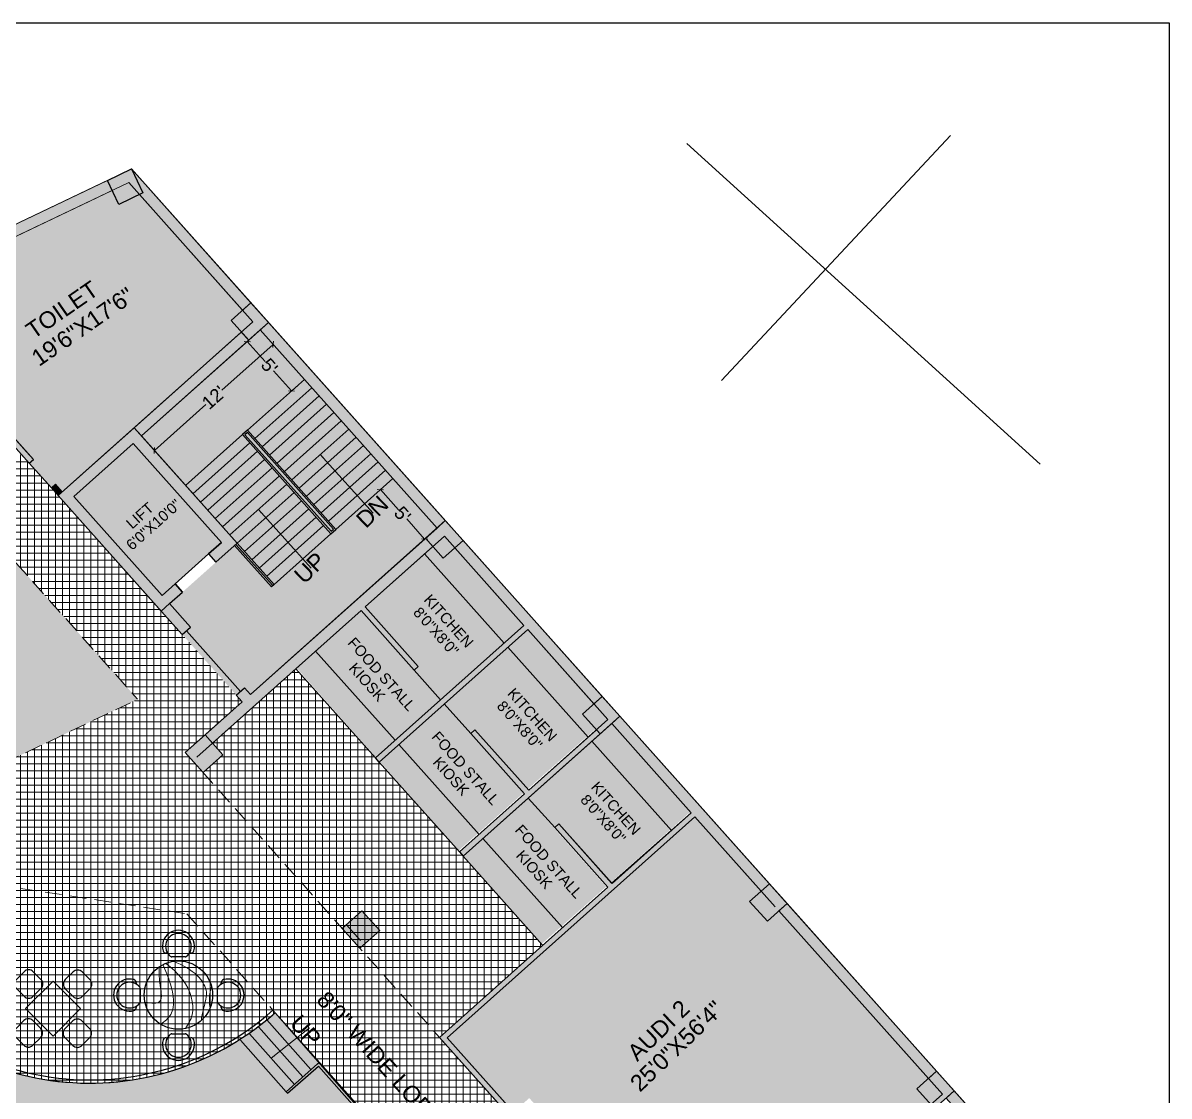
# Model space of a CAD drawing. Header units: inches. Extents: x -13956017 to 293115509, y -946740 to -305538.
# Drawn here: x 1207009 to 1208045, y -916444 to -915474 of the extents above; entities that cross this region are included whole.
import ezdxf

# ---------------------------------------------------------------- set-up
doc = ezdxf.new("R2010")
doc.units = ezdxf.units.IN
doc.header["$LTSCALE"] = 6
doc.header["$PDMODE"] = 2
doc.linetypes.add('DASHED2', pattern=[0.375, 0.25, -0.125])
for name, color, linetype, lineweight in [('column', 240, 'Continuous', 25), ('floor hatch', 135, 'Continuous', 13), ('Hatch', 251, 'Continuous', 0), ('Road', 5, 'Continuous', 18), ('W', 250, 'Continuous', 5), ('wall', 7, 'Continuous', 30), ('wall high', 7, 'Continuous', 30)]:
    doc.layers.add(name, color=color, linetype=linetype, lineweight=lineweight)
for name, color, linetype in [('DIM', 7, 'Continuous'), ('NOI THAT', 42, 'Continuous'), ('TW', 5, 'Continuous'), ('WAL', 7, 'Continuous')]:
    doc.layers.add(name, color=color, linetype=linetype)
doc.styles.add('ARI', font='arial.ttf')
doc.linetypes.add('ZIGZAG', pattern='A,0.0001,-0.2,[131,ltypeshp.shx,S=0.2,R=0,X=-0.2,Y=0],-0.4,[131,ltypeshp.shx,S=0.2,R=180,X=0.2,Y=0],-0.2', length=0.8001)
doc.dimstyles.new('Copy of AA', dxfattribs={"dimtxt": 15, "dimasz": 4, "dimexe": 5, "dimexo": 0, "dimgap": 0.09, "dimtad": 0, "dimdec": 0, "dimzin": 0, "dimdsep": 46, "dimlunit": 3, "dimtxsty": 'ARI', "dimblk": 'ARCHTICK', "dimcen": 0.09, "dimclrt": 7, "dimadec": 0, "dimazin": 0, "dimtfac": 1, "dimtdec": 0, "dimtofl": 0, "dimtmove": 0, "dimatfit": 3, "dimfxl": 0.18, "dimtolj": 1, "dimtzin": 0, "dimlwd": 9, "dimlwe": 9, "dimarcsym": 0})
doc.dimstyles.new('Copy(2) of AA', dxfattribs={"dimtxt": 12, "dimasz": 4, "dimexe": 0.18, "dimexo": 0, "dimgap": 0.09, "dimtad": 0, "dimdec": 0, "dimzin": 0, "dimdsep": 46, "dimlunit": 3, "dimtxsty": 'ARI', "dimblk": 'OBLIQUE', "dimcen": 0.09, "dimclrd": 7, "dimclre": 7, "dimclrt": 7, "dimadec": 0, "dimazin": 0, "dimtfac": 1, "dimtdec": 0, "dimtofl": 0, "dimtmove": 0, "dimatfit": 3, "dimfxl": 1, "dimtolj": 1, "dimtzin": 0, "dimlwd": 5, "dimlwe": 5, "dimarcsym": 0})

# ---------------------------------------------------------------- blocks, each defined once
blk = doc.blocks.new('_Oblique')
at = {"layer": 'DIM', "color": 0, "lineweight": -2}
blk.add_line((-0.5, -0.5), (0.5, 0.5), dxfattribs=at)
blk = doc.blocks.new('*D485')
at = {"layer": 'Defpoints', "color": 0, "ltscale": 10, "transparency": 16777216}
for p in [(1207234.2, -915763.9, 3969.1), (1207235, -915764.8), (1207126.8, -915859.8, 3969.1)]:
    blk.add_point(p, dxfattribs=at)
at = {"layer": 'W', "color": 7, "linetype": 'Continuous', "lineweight": 5, "ltscale": 10, "transparency": 16777216}
for p, q in [((1207235, -915764.8), (1207188.6, -915806.3)), ((1207234.2, -915763.9), (1207235.2, -915765)), ((1207127.6, -915860.7), (1207174.1, -915819.2)), ((1207126.8, -915859.8), (1207127.7, -915860.9))]:
    blk.add_line(p, q, dxfattribs=at)
at = {"layer": 'W', "color": 7, "lineweight": 5, "ltscale": 10, "transparency": 16777216, "xscale": 4, "yscale": 4, "zscale": 4}
for p, rotation in [((1207235, -915764.8), 41.74828806274309), ((1207127.6, -915860.7), 221.7482880627431)]:
    blk.add_blockref('_Oblique', p, dxfattribs=dict(at, rotation=rotation))
at = {"layer": 'W', "color": 7, "lineweight": 30, "ltscale": 10, "transparency": 16777216, "insert": (1207181.3, -915812.8), "char_height": 12, "attachment_point": 5, "rotation": 41.7483, "style": 'ARI'}
blk.add_mtext("\\A1;12'", dxfattribs=at)
blk = doc.blocks.new('*D486')
at = {"layer": 'Defpoints', "color": 0, "ltscale": 10, "transparency": 16777216}
for p in [(1207217.6, -915756.9, 3969.1), (1207211.6, -915762.2), (1207257.5, -915801.7, 3969.1)]:
    blk.add_point(p, dxfattribs=at)
at = {"layer": 'W', "color": 7, "linetype": 'Continuous', "lineweight": 5, "ltscale": 10, "transparency": 16777216}
for p, q in [((1207217.6, -915756.9), (1207211.5, -915762.3)), ((1207211.6, -915762.2), (1207227.9, -915780.4)), ((1207251.6, -915806.9), (1207235.4, -915788.7)), ((1207257.5, -915801.7), (1207251.5, -915807.1))]:
    blk.add_line(p, q, dxfattribs=at)
at = {"layer": 'W', "color": 7, "lineweight": 5, "ltscale": 10, "transparency": 16777216, "xscale": 4, "yscale": 4, "zscale": 4}
for p, rotation in [((1207211.6, -915762.2), 131.7482880627238), ((1207251.6, -915806.9), 311.7482880627239)]:
    blk.add_blockref('_Oblique', p, dxfattribs=dict(at, rotation=rotation))
at = {"layer": 'W', "color": 7, "lineweight": 30, "ltscale": 10, "transparency": 16777216, "insert": (1207231.6, -915784.6), "char_height": 12, "attachment_point": 5, "rotation": 311.7483, "style": 'ARI'}
blk.add_mtext("\\A1;5'", dxfattribs=at)
blk = doc.blocks.new('*D487')
at = {"layer": 'Defpoints', "color": 0, "ltscale": 10, "transparency": 16777216}
for p in [(1207334.3, -915894, 3969.1), (1207371.9, -915940.8), (1207374.3, -915938.7, 3969.1)]:
    blk.add_point(p, dxfattribs=at)
at = {"layer": 'W', "color": 7, "linetype": 'Continuous', "lineweight": 5, "ltscale": 10, "transparency": 16777216}
for p, q in [((1207334.3, -915894), (1207331.8, -915896.2)), ((1207331.9, -915896.1), (1207348.2, -915914.3)), ((1207371.9, -915940.8), (1207355.7, -915922.6)), ((1207374.3, -915938.7), (1207371.8, -915941))]:
    blk.add_line(p, q, dxfattribs=at)
at = {"layer": 'W', "color": 7, "lineweight": 5, "ltscale": 10, "transparency": 16777216, "xscale": 4, "yscale": 4, "zscale": 4}
for p, rotation in [((1207331.9, -915896.1), 131.7482880625018), ((1207371.9, -915940.8), 311.7482880625018)]:
    blk.add_blockref('_Oblique', p, dxfattribs=dict(at, rotation=rotation))
at = {"layer": 'W', "color": 7, "lineweight": 30, "ltscale": 10, "transparency": 16777216, "insert": (1207351.9, -915918.5), "char_height": 12, "attachment_point": 5, "rotation": 311.7483, "style": 'ARI'}
blk.add_mtext("\\A1;5'", dxfattribs=at)
blk = doc.blocks.new('_ARCHTICK')
at = {"color": 0, "linetype": 'ByBlock', "const_width": 0.15}
blk.add_lwpolyline([(-0.5, -0.5), (0.5, 0.5)], dxfattribs=at)
blk = doc.blocks.new('A$C542F1208')
at = {"layer": 'Hatch', "ltscale": 20}
for points, knots in [([(501, 1026), (499, 972), (500, 847), (558, 608), (416, 626), (345, 640)], [151.734472, 151.734472, 151.734472, 151.734472, 392.166202, 678.974324, 921.439348, 921.439348, 921.439348, 921.439348]), ([(542, 1050), (572, 983), (643, 812), (688, 531), (562, 427), (515, 397)], [120.974245, 120.974245, 120.974245, 120.974245, 441.347359, 915.494944, 1143.150829, 1143.150829, 1143.150829, 1143.150829]), ([(573, 1064), (641, 1011), (806, 869), (914, 562), (822, 397), (790, 349)], [101.978247, 101.978247, 101.978247, 101.978247, 470.843019, 1034.555063, 1275.153333, 1275.153333, 1275.153333, 1275.153333]), ([(659, 1087), (755, 1046), (902, 974), (1047, 764), (992, 595), (965, 478), (963, 437)], [79.286611, 79.286611, 79.286611, 79.286611, 522.398779, 774.423504, 1075.74221, 1246.593213, 1246.593213, 1246.593213, 1246.593213]), ([(1075, 812), (1059, 758), (1046, 679), (1055, 599), (1060, 575)], [401.14804, 401.14804, 401.14804, 401.14804, 644.283546, 751.485057, 751.485057, 751.485057, 751.485057])]:
    blk.add_open_spline(points, degree=3, knots=knots, dxfattribs=at)
at = {"layer": 'NOI THAT', "color": 0, "ltscale": 20}
for p, q in [((593, 1177), (577, 1177)), ((785, 1135), (640, 1135)), ((848, 1177), (832, 1177)), ((249, 852), (249, 836)), ((292, 789), (292, 643)), ((1139, 643), (1139, 789)), ((1181, 836), (1181, 852)), ((249, 596), (249, 581)), ((1181, 581), (1181, 596)), ((640, 292), (785, 292)), ((577, 249), (593, 249)), ((832, 249), (848, 249))]:
    blk.add_line(p, q, dxfattribs=at)
blk.add_circle((712, 716), 375, dxfattribs=at)
for centre, radius, start, end in [((712, 1251), 176, 344.1544, 195.8456), ((712, 1251), 141, 307.5173, 232.4827), ((577, 1212), 35.2, 195.8456, 270), ((640, 1156), 21.1, 232.4827, 270), ((785, 1156), 21.1, 270, 307.5173), ((848, 1212), 35.2, 270, 344.1544), ((176, 716), 176, 74.1544, 285.8456), ((214, 852), 35.2, 0, 74.1544), ((1216, 852), 35.2, 105.8456, 180), ((1255, 716), 176, 254.1544, 105.8456), ((176, 716), 141, 37.5173, 322.4827), ((271, 789), 21.1, 0, 37.5173), ((1160, 789), 21.1, 142.4827, 180), ((1255, 716), 141, 217.5173, 142.4827), ((1160, 643), 21.1, 180, 217.5173), ((214, 581), 35.2, 285.8456, 0), ((1216, 581), 35.2, 180, 254.1544), ((712, 176), 141, 127.5173, 52.4827), ((640, 271), 21.1, 90, 127.5173), ((785, 271), 21.1, 52.4827, 90), ((712, 176), 176, 164.1544, 15.8456), ((577, 214), 35.2, 90, 164.1544), ((848, 214), 35.2, 15.8456, 90)]:
    blk.add_arc(centre, radius, start, end, dxfattribs=at)
at = {"layer": 'NOI THAT', "color": 0}
blk.add_arc((271, 643), 21.1, 322.4827, 0, dxfattribs=at)
blk = doc.blocks.new('AP2103')
at = {"color": 0}
for points in [[(-228, 425, 0.414214), (-334, 425), (-422, 337, 0.414214), (-422, 231), (-334, 142, 0.414214), (-228, 142), (-139, 231, 0.414214), (-139, 337)], [(425, 228, 0.414214), (425, 334), (337, 422, 0.414214), (231, 422), (142, 334, 0.414214), (142, 228), (231, 139, 0.414214), (337, 139)], [(-425, -228, 0.414214), (-425, -334), (-337, -422, 0.414214), (-231, -422), (-142, -334, 0.414214), (-142, -228), (-231, -139, 0.414214), (-337, -139)], [(228, -425, 0.414214), (334, -425), (422, -337, 0.414214), (422, -231), (334, -142, 0.414214), (228, -142), (139, -231, 0.414214), (139, -337)]]:
    blk.add_lwpolyline(points, format="xyb", close=True, dxfattribs=at)
blk.add_lwpolyline([(-318, 0), (0, -318), (318, 0), (0, 318)], close=True, dxfattribs=at)

msp = doc.modelspace()

# ---------------------------------------------------------------- hatches: boundary and pattern name
at = {"layer": 'column', "ltscale": 10}
h = msp.add_hatch(color=256, dxfattribs=at)
h.dxf.hatch_style = 1
h.paths.add_polyline_path([(1207085.2, -915616.5), (1207106.9, -915606.2), (1207117.2, -915627.8), (1207095.5, -915638.2)])
h = msp.add_hatch(color=256, dxfattribs=at)
h.dxf.hatch_style = 1
h.paths.add_polyline_path([(1207196.9, -915743.2), (1207214.8, -915727.2), (1207230.8, -915745.1), (1207212.9, -915761.1)])
h = msp.add_hatch(color=256, dxfattribs=at)
h.dxf.hatch_style = 1
h.paths.add_polyline_path([(1207146.3, -915981.3), (1207134.6, -915991.7), (1207054.7, -915902.2), (1207108.5, -915854.3), (1207188.4, -915943.8), (1207176.7, -915954.2), (1207183.3, -915961.7), (1207202.5, -915944.6), (1207109.3, -915840.2), (1207040.6, -915901.4), (1207133.8, -916005.9), (1207141.3, -915999.2), (1207153, -915988.8)])
h = msp.add_hatch(color=256, dxfattribs=at)
h.dxf.hatch_style = 1
h.paths.add_polyline_path([(1207372.7, -915940.1), (1207390.6, -915924.1), (1207406.6, -915942), (1207388.7, -915958)])
h = msp.add_hatch(color=256, dxfattribs=at)
h.dxf.hatch_style = 1
h.paths.add_polyline_path([(1207514.5, -916099), (1207532.4, -916083), (1207548.4, -916101), (1207530.5, -916116.9)])
h = msp.add_hatch(color=256, dxfattribs=at)
h.dxf.hatch_style = 1
h.paths.add_polyline_path([(1207155.6, -916133.9), (1207173.5, -916117.9), (1207189.5, -916135.8), (1207171.6, -916151.8)])
h = msp.add_hatch(color=256, dxfattribs=at)
h.dxf.hatch_style = 1
h.paths.add_polyline_path([(1207665.7, -916268.4), (1207683.6, -916252.4), (1207699.6, -916270.3), (1207681.7, -916286.3)])
h = msp.add_hatch(color=256, dxfattribs=at)
h.dxf.hatch_style = 1
h.paths.add_polyline_path([(1207297.4, -916292.8), (1207315.3, -916276.8), (1207331.3, -916294.7), (1207313.4, -916310.7)])
h = msp.add_hatch(color=256, dxfattribs=at)
h.dxf.hatch_style = 1
h.paths.add_polyline_path([(1207816.8, -916437.7), (1207834.7, -916421.8), (1207850.7, -916439.7), (1207832.8, -916455.7)])
at = {"layer": 'floor hatch', "ltscale": 5}
h = msp.add_hatch(dxfattribs=at)
h.set_pattern_fill('NET', color=9, scale=2, angle=90)
h.set_pattern_definition([(90, (225125.152, -30674.727), (-6.35, 4e-16), []), (180, (225125.152, -30674.727), (-8e-16, -6.35), [])])
edge = h.paths.add_edge_path(flags=16)
edge.add_arc((1207069.2, -916180.3), 252.4, 212.8632, 311.6153)
edge.add_line((1207236.8, -916369.1), (1207453.6, -916616.5))
edge.add_line((1207453.6, -916616.5), (1207466.4, -916698.6))
edge.add_line((1207466.4, -916698.6), (1207078.3, -917355.4))
edge.add_line((1207078.3, -917355.4), (1206612.1, -917263))
edge.add_line((1206612.1, -917263), (1206437.6, -916752.7))
edge.add_line((1206437.6, -916752.7), (1206398.7, -916639))
edge.add_line((1206398.7, -916639), (1206438.5, -916517.4))
edge.add_line((1206438.5, -916517.4), (1206857.2, -916317.3))
h.paths.add_polyline_path([(1206508.4, -917265.4), (1206536.9, -917349), (1207127.7, -917466.2), (1207613.3, -916646.7), (1207385.3, -916391.3), (1207478.6, -916308), (1207255.5, -916058.1), (1207180.2, -916125.4), (1207189.5, -916135.8), (1207171.6, -916151.8), (1207155.6, -916133.9), (1207207.1, -916087.9), (1207007.5, -915864.3), (1206942.6, -915895.2), (1207112.5, -916085.6), (1206246.3, -916499.5)])
at = {"layer": 'W', "ltscale": 10}
h = msp.add_hatch(color=256, dxfattribs=at)
h.dxf.hatch_style = 1
h.paths.add_polyline_path([(1206533.1, -917353.3), (1206571.3, -917360.9), (1206572.2, -917356), (1206536.9, -917349), (1206508.4, -917265.4), (1206503.6, -917267.1), (1206512.7, -917293.5), (1206242.1, -917386.1), (1206243.7, -917390.8), (1206514.3, -917298.3)])
h.paths.add_polyline_path([(1207026.2, -917451.1), (1207027.2, -917446.2), (1206648.1, -917371), (1206647.2, -917375.9)])
h.paths.add_polyline_path([(1206221, -917398.6), (1206230.5, -917395.4), (1206284.8, -917554.3), (1206275.4, -917557.6)])
h.paths.add_polyline_path([(1206283.1, -917580.3), (1206292.6, -917577), (1206342.5, -917722.7), (1206333, -917726)])
h.paths.add_polyline_path([(1206360.2, -917731.4), (1206489.1, -917687.4), (1206492.3, -917696.8), (1206363.5, -917740.9)])
h.paths.add_polyline_path([(1207114.8, -917792.1), (1207119.9, -917783.5), (1207236.9, -917852.8), (1207231.8, -917861.4)])
h.paths.add_polyline_path([(1207256.1, -917847.9), (1207334.6, -917715.4), (1207343.2, -917720.5), (1207264.7, -917853)])
h.paths.add_polyline_path([(1207346.8, -917694.7), (1207432, -917551), (1207432.5, -917550.2), (1207441.1, -917555.3), (1207355.4, -917699.8)])
h.paths.add_polyline_path([(1207103.1, -917461.3), (1207127.7, -917466.2), (1207186.9, -917366.4), (1207191.2, -917368.9), (1207176.9, -917393), (1207423, -917538.8), (1207420.4, -917543.1), (1207174.4, -917397.3), (1207130.2, -917471.8), (1207102.1, -917466.2)])
h.paths.add_polyline_path([(1207226.3, -917299.8), (1207230.6, -917302.4), (1207403.6, -917010.4), (1207399.3, -917007.9)])
h.paths.add_polyline_path([(1207444.7, -917529.5), (1207526.8, -917391), (1207535.4, -917396.1), (1207453.3, -917534.6)])
h.paths.add_polyline_path([(1207539, -917370.4), (1207621.1, -917231.9), (1207629.7, -917237), (1207547.6, -917375.5)])
h.paths.add_polyline_path([(1207633.3, -917211.2), (1207715.4, -917072.7), (1207724, -917077.8), (1207641.9, -917216.3)])
h.paths.add_polyline_path([(1207438.7, -916941.3), (1207492.2, -916851), (1207496.5, -916853.5), (1207459.8, -916915.5), (1207705.9, -917061.3), (1207703.3, -917065.6), (1207457.3, -916919.8), (1207443, -916943.8)])
h.paths.add_polyline_path([(1207727.6, -917052.1), (1207802.5, -916925.6), (1207811.1, -916930.7), (1207736.2, -917057.2)])
h.paths.add_polyline_path([(1207510.6, -916820), (1207562.5, -916732.4), (1207566.8, -916734.9), (1207556.7, -916752), (1207802.7, -916897.8), (1207797.6, -916906.4), (1207551.6, -916760.6), (1207514.9, -916822.6)])
h.paths.add_polyline_path([(1207630.3, -916629.7), (1207829.5, -916451.9), (1207832.8, -916455.7), (1207633.6, -916633.4)])
h.paths.add_polyline_path([(1207599.7, -916631.5), (1207603.5, -916628.2), (1207553.2, -916571.9), (1207549.5, -916575.2)])
h.paths.add_polyline_path([(1207797.8, -916536.9), (1207802.9, -916528.3), (1207865, -916565.1), (1207859.9, -916573.7)])
h.paths.add_polyline_path([(1207843.3, -916446.3), (1207850.7, -916439.7), (1208001.8, -916608.9), (1207985.5, -916636.5), (1207976.9, -916631.4), (1207989.5, -916610.1)])
h.paths.add_polyline_path([(1207692.1, -916277), (1207699.6, -916270.3), (1207834.7, -916421.8), (1207827.3, -916428.4)])
h.paths.add_polyline_path([(1207541, -916107.6), (1207548.4, -916101), (1207683.6, -916252.4), (1207676.1, -916259.1), (1207616.2, -916191.9), (1207392.4, -916391.7), (1207452.3, -916458.8), (1207448.6, -916462.2), (1207385.3, -916391.3), (1207537.5, -916255.4), (1207489.6, -916201.7), (1207493.3, -916198.4), (1207540.9, -916251.8), (1207612.9, -916188.2)])
h.paths.add_polyline_path([(1207502, -916522.1), (1207505.8, -916518.7), (1207468.3, -916476.7), (1207464.6, -916480.1)])
h.paths.add_polyline_path([(1207413.7, -916116.7), (1207417.4, -916113.3), (1207466, -916167.8), (1207527.2, -916113.2), (1207530.5, -916116.9), (1207406.7, -916227.5), (1207403.3, -916223.7), (1207462.3, -916171.1)], flags=17)
h.paths.add_polyline_path([(1207399.1, -915948.7), (1207406.6, -915942), (1207532.4, -916083), (1207525, -916089.7), (1207465.1, -916022.6), (1207330.8, -916142.4), (1207327.4, -916138.7), (1207461.7, -916018.8)])
h.paths.add_polyline_path([(1207173.5, -916117.9), (1207207.1, -916087.9), (1207201.7, -916081.9), (1207209.1, -916075.2), (1207214.5, -916081.3), (1207372.7, -915940.1), (1207379.4, -915947.6), (1207318.2, -916002.2), (1207366.1, -916055.9), (1207362.4, -916059.2), (1207314.5, -916005.5), (1207180.2, -916125.4)])
h.paths.add_polyline_path([(1207109.3, -915840.2), (1207206.2, -915753.6), (1207212.9, -915761.1), (1207115.9, -915847.6)])
h.paths.add_polyline_path([(1206750.2, -915787.7), (1206780.7, -915773.1), (1206822.1, -915859.7), (1206757.1, -915890.8), (1206759.2, -915895.3), (1206824.2, -915864.2), (1206858.3, -915935.5), (1206862.8, -915933.4), (1206785.2, -915771), (1206882.6, -915724.4), (1206949.2, -915799), (1206859.1, -915842.1), (1206861.2, -915846.6), (1206952.7, -915802.9), (1207014.6, -915872.3), (1207018.3, -915868.9), (1206887.3, -915722.2), (1206954.1, -915690.3), (1206949.8, -915681.2), (1206745.8, -915778.7)])
h.paths.add_polyline_path([(1206524.6, -915895.5), (1206576.8, -915870.5), (1206618.1, -915957.2), (1206553.2, -915988.2), (1206555.3, -915992.7), (1206620.3, -915961.7), (1206654.4, -916033), (1206658.9, -916030.8), (1206624.8, -915959.5), (1206689.8, -915928.5), (1206687.6, -915924), (1206622.7, -915955), (1206581.3, -915868.4), (1206678.7, -915821.8), (1206756.3, -915984.2), (1206760.8, -915982.1), (1206683.2, -915819.7), (1206728.5, -915798), (1206724.2, -915789), (1206520.3, -915886.4)])
h.paths.add_polyline_path([(1206299, -916003.2), (1206372.8, -915968), (1206553.9, -916346.9), (1206480.1, -916382.2), (1206482.2, -916386.7), (1206560.6, -916349.3), (1206420.9, -916057), (1206485.9, -916025.9), (1206483.7, -916021.4), (1206418.7, -916052.4), (1206377.7, -915966.5), (1206377.3, -915965.8), (1206474.8, -915919.3), (1206552.4, -916081.7), (1206556.9, -916079.5), (1206479.3, -915917.1), (1206502.9, -915905.8), (1206498.6, -915896.8), (1206294.7, -915994.2)])
h.paths.add_polyline_path([(1206244.7, -916494.7), (1206333.5, -916452.3), (1206335.6, -916456.8), (1206246.3, -916499.5)])
h.paths.add_polyline_path([(1206404.8, -916423.7), (1206460.6, -916397.1), (1206458.4, -916392.6), (1206402.6, -916419.2)])
h.paths.add_polyline_path([(1206069.1, -916102), (1206273, -916004.6), (1206277.4, -916013.6), (1206073.4, -916111)])
h.paths.add_polyline_path([(1205840, -916211.5), (1206047.5, -916112.4), (1206051.8, -916121.4), (1205844.3, -916220.5)])
h.paths.add_polyline_path([(1205942.1, -916583.4), (1205951.5, -916580.2), (1205835.3, -916240.3), (1205828.7, -916243.5), (1205818.4, -916221.8)])
h.paths.add_polyline_path([(1205969.3, -916588.9), (1206080, -916551), (1206083.3, -916560.5), (1205972.6, -916598.4)])
h.paths.add_polyline_path([(1206038.1, -916864), (1206047.6, -916860.8), (1205959.3, -916602.9), (1205949.9, -916606.1)])
h.paths.add_polyline_path([(1206064, -916865.7), (1206334.6, -916773.1), (1206343.7, -916799.6), (1206348.4, -916798), (1206329, -916741.2), (1206319.5, -916744.4), (1206326.7, -916765.3), (1206060.8, -916856.3)])
h.paths.add_polyline_path([(1206093.4, -917025.8), (1206102.9, -917022.6), (1206055.3, -916883.5), (1206045.9, -916886.7)])
h.paths.add_polyline_path([(1206153.3, -917200.9), (1206162.8, -917197.6), (1206110.7, -917045.3), (1206101.2, -917048.5)])
h.paths.add_polyline_path([(1206213.2, -917375.9), (1206222.7, -917372.7), (1206170.6, -917220.3), (1206161.1, -917223.6)])
h.paths.add_polyline_path([(1207223.3, -915751.7), (1207230.8, -915745.1), (1207390.6, -915924.1), (1207383.2, -915930.8)])
h.paths.add_polyline_path([(1207106.9, -915606.2), (1207214.8, -915727.2), (1207207.4, -915733.8), (1207114.1, -915629.3), (1207117.2, -915627.8)])
h.paths.add_polyline_path([(1206971.4, -915670.9), (1207085.2, -915616.5), (1207089.5, -915625.6), (1206975.7, -915679.9)])
h = msp.add_hatch(color=256, dxfattribs=at)
h.dxf.hatch_style = 1
h.paths.add_polyline_path([(1207034.6, -915894.6), (1207038.3, -915891.3), (1207044.3, -915898.1), (1207040.6, -915901.4)])
h = msp.add_hatch(color=256, dxfattribs=at)
h.dxf.hatch_style = 1
h.paths.add_polyline_path([(1207133.8, -916005.9), (1207141.3, -915999.2), (1207160.3, -916020.5), (1207152.9, -916027.2)])
at = {"layer": 'WAL', "lineweight": 9, "true_color": 0x5797dc}
h = msp.add_hatch(color=153, dxfattribs=at)
h.dxf.hatch_style = 1
h.paths.add_polyline_path([(1206887.3, -915722.2), (1206954.1, -915690.3), (1206960.1, -915702.9), (1206981.8, -915692.6), (1206975.7, -915679.9), (1207089.5, -915625.6), (1207095.5, -915638.2), (1207114.1, -915629.3), (1207207.4, -915733.8), (1207196.9, -915743.2), (1207206.2, -915753.6), (1207044.3, -915898.1), (1207038.3, -915891.3), (1207034.6, -915894.6), (1207014.6, -915872.3), (1207018.3, -915868.9)])
at = {"layer": 'WAL', "lineweight": 9, "ltscale": 100, "true_color": 0xffae59}
h = msp.add_hatch(color=21, dxfattribs=at)
h.dxf.hatch_style = 1
h.paths.add_polyline_path([(1207141.3, -915999.2), (1207202.5, -915944.6), (1207115.9, -915847.6), (1207223.3, -915751.7), (1207383.2, -915930.8), (1207214.5, -916081.3), (1207209.1, -916075.2), (1207201.7, -916081.9), (1207152.9, -916027.2), (1207160.3, -916020.5)])
h = msp.add_hatch(color=21, dxfattribs=at)
h.dxf.hatch_style = 1
h.paths.add_polyline_path([(1207054.7, -915902.2), (1207108.5, -915854.3), (1207188.4, -915943.8), (1207134.6, -915991.7)])
at = {"layer": 'WAL', "lineweight": 9, "ltscale": 100, "true_color": 0xeeadfb}
h = msp.add_hatch(color=201, dxfattribs=at)
h.dxf.hatch_style = 1
h.paths.add_polyline_path([(1206454.9, -916128.2), (1206942.6, -915895.2), (1207112.5, -916085.6), (1206560.6, -916349.3)])
at = {"layer": 'WAL', "lineweight": 9, "ltscale": 100, "true_color": 0xffaf89}
h = msp.add_hatch(color=21, dxfattribs=at)
h.dxf.hatch_style = 1
h.paths.add_polyline_path([(1207540, -916107.1), (1207611.7, -916187.8), (1207539.9, -916251.6), (1207494.1, -916199.9), (1207490.4, -916203.3), (1207464.5, -916174.1)])
h.paths.add_polyline_path([(1207465, -916022.5), (1207536.7, -916103.3), (1207464.9, -916167), (1207419.1, -916115.4), (1207415.4, -916118.7), (1207389.5, -916089.6)])
h.paths.add_polyline_path([(1207390.1, -915938), (1207461.7, -916018.8), (1207386.2, -916085.8), (1207360.3, -916056.7), (1207364, -916053.3), (1207318.2, -916001.7)])
at = {"layer": 'WAL', "lineweight": 9, "ltscale": 100, "true_color": 0x768495}
h = msp.add_hatch(color=252, dxfattribs=at)
h.dxf.hatch_style = 1
h.paths.add_polyline_path([(1207464.4, -916174.4), (1207536, -916255.2), (1207477.7, -916306.9), (1207406, -916226.1)])
h.paths.add_polyline_path([(1207389.4, -916089.8), (1207461, -916170.6), (1207402.7, -916222.4), (1207331, -916141.6)])
h.paths.add_polyline_path([(1207314.4, -916005.3), (1207386, -916086.1), (1207327.7, -916137.9), (1207256, -916057.1)])
at = {"layer": 'WAL', "lineweight": 9, "ltscale": 100, "true_color": 0xb3beaa}
h = msp.add_hatch(color=253, dxfattribs=at)
h.dxf.hatch_style = 1
h.paths.add_polyline_path([(1207392.4, -916391.7), (1207616.2, -916191.9), (1207676.1, -916259.1), (1207665.7, -916268.4), (1207681.7, -916286.3), (1207692.1, -916277), (1207827.3, -916428.4), (1207816.8, -916437.7), (1207829.5, -916451.9), (1207630.3, -916629.7), (1207617.6, -916615.5), (1207603.5, -916628.2), (1207553.2, -916571.9), (1207549.5, -916575.2), (1207502, -916522.1), (1207505.8, -916518.7), (1207468.3, -916476.7), (1207482.5, -916464.1), (1207466.5, -916446.2), (1207452.3, -916458.8)])
at = {"layer": 'WAL', "lineweight": 9, "ltscale": 100, "true_color": 0xc6e1cc}
h = msp.add_hatch(color=254, dxfattribs=at)
h.dxf.hatch_style = 1
h.paths.add_polyline_path([(1206854, -916623.1), (1206998, -916623.1), (1207099.8, -916724.9), (1207099.8, -916868.9), (1206998, -916970.8), (1206854, -916970.8), (1206752.1, -916868.9), (1206752.1, -916724.9)], flags=16)
edge = h.paths.add_edge_path()
edge.add_arc((1207069.2, -916180.3), 252.4, 212.8632, 311.6153)
edge.add_line((1207236.8, -916369.1), (1207453.6, -916616.5))
edge.add_line((1207453.6, -916616.5), (1207466.4, -916698.6))
edge.add_line((1207466.4, -916698.6), (1207078.3, -917355.4))
edge.add_line((1207078.3, -917355.4), (1206612.1, -917263))
edge.add_line((1206612.1, -917263), (1206437.6, -916752.7))
edge.add_line((1206437.6, -916752.7), (1206398.7, -916639))
edge.add_line((1206398.7, -916639), (1206438.5, -916517.4))
edge.add_line((1206438.5, -916517.4), (1206857.2, -916317.3))

# ---------------------------------------------------------------- linework, layer by layer
at = {"layer": 'column', "ltscale": 10}
msp.add_lwpolyline([(1207085.2, -915616.5), (1207106.9, -915606.2), (1207117.2, -915627.8), (1207095.5, -915638.2), (1207085.2, -915616.5)], dxfattribs=at)
at = {"layer": 'column', "ltscale": 10, "elevation": 3969.1}
for points in [[(1207196.9, -915743.2), (1207214.8, -915727.2), (1207230.8, -915745.1), (1207212.9, -915761.1), (1207196.9, -915743.2)], [(1207146.3, -915981.3), (1207134.6, -915991.7), (1207054.7, -915902.2), (1207108.5, -915854.3), (1207188.4, -915943.8), (1207176.7, -915954.2), (1207183.3, -915961.7), (1207202.5, -915944.6), (1207109.3, -915840.2), (1207040.6, -915901.4), (1207133.8, -916005.9), (1207141.3, -915999.2), (1207141.3, -915999.2), (1207153, -915988.8), (1207146.3, -915981.3)], [(1207372.7, -915940.1), (1207390.6, -915924.1), (1207406.6, -915942), (1207388.7, -915958), (1207372.7, -915940.1)], [(1207514.5, -916099), (1207532.4, -916083), (1207548.4, -916101), (1207530.5, -916116.9), (1207514.5, -916099)], [(1207155.6, -916133.9), (1207173.5, -916117.9), (1207189.5, -916135.8), (1207171.6, -916151.8), (1207155.6, -916133.9)], [(1207665.7, -916268.4), (1207683.6, -916252.4), (1207699.6, -916270.3), (1207681.7, -916286.3), (1207665.7, -916268.4)], [(1207297.4, -916292.8), (1207315.3, -916276.8), (1207331.3, -916294.7), (1207313.4, -916310.7), (1207297.4, -916292.8)], [(1207816.8, -916437.7), (1207834.7, -916421.8), (1207850.7, -916439.7), (1207832.8, -916455.7), (1207816.8, -916437.7)]]:
    msp.add_lwpolyline(points, dxfattribs=at)
at = {"layer": 'Road', "lineweight": 25}
for p, q in [((1207246.8, -916440.4, 3969.1), (1207275.2, -916415.2, 3969.1)), ((1207248.1, -916441.9, 3969.1), (1207275.9, -916417.3, 3969.1)), ((1207275.2, -916415.2, 3969.1), (1207276.7, -916413.9, 3969.1))]:
    msp.add_line(p, q, dxfattribs=at)
at = {"layer": 'TW', "ltscale": 10}
for p, q in [((1207200.2, -915946.6, 3969.1), (1207233.5, -915983.9, 3969.1)), ((1207201.4, -915945.6, 3969.1), (1207234.6, -915982.9, 3969.1)), ((1207202.5, -915944.6, 3969.1), (1207235.8, -915981.9, 3969.1)), ((1207235.8, -915981.9, 3969.1), (1207233.5, -915983.9, 3969.1)), ((1207234.8, -916366.8, 3969.1), (1207456.5, -916615.2, 3969.1)), ((1207275.9, -916417.3, 3969.1), (1207453.6, -916616.5, 3969.1))]:
    msp.add_line(p, q, dxfattribs=at)
at = {"layer": 'TW', "ltscale": 10, "elevation": 3969.1}
msp.add_lwpolyline([(1207291.7, -915932), (1207211.8, -915842.4), (1207207.3, -915846.4), (1207287.2, -915936), (1207291.7, -915932)], dxfattribs=at)
msp.add_lwpolyline([(1207289.6, -915931.9), (1207211.7, -915844.6), (1207209.5, -915846.6), (1207287.4, -915933.8)], close=True, dxfattribs=at)
at = {"layer": 'TW', "ltscale": 10}
for radius, start, end in [(252.4, 212.8632, 310.9343), (249.4, 212.2573, 311.6137)]:
    msp.add_arc((1207069.2, -916180.3, 3969.1), radius, start, end, dxfattribs=at)
at = {"layer": 'W', "color": 1, "ltscale": 10}
for p, q in [((1207608.8, -915583.2), (1207928.3, -915873)), ((1207847.1, -915575.8), (1207640.2, -915797.3))]:
    msp.add_line(p, q, dxfattribs=at)
at = {"layer": 'W', "ltscale": 10}
for p, q in [((1207106.9, -915606.2, 3969.1), (1208001.8, -916608.9, 3969.1)), ((1206887.3, -915722.2, 3969.1), (1207104.4, -915618.4, 3969.1)), ((1207104.4, -915618.4, 3969.1), (1207216.7, -915744.3, 3969.1)), ((1206887.3, -915722.2, 3969.1), (1207012.1, -915862, 3969.1)), ((1207040.6, -915901.4, 3969.1), (1207216.7, -915744.3, 3969.1)), ((1207115.9, -915847.6, 3969.1), (1207223.3, -915751.7, 3969.1)), ((1207223.3, -915751.7, 3969.1), (1207383.2, -915930.8, 3969.1)), ((1207211.8, -915842.4, 3969.1), (1207263.3, -915796.5, 3969.1)), ((1207218.5, -915849.9, 3969.1), (1207270, -915804, 3969.1)), ((1207225.1, -915857.4, 3969.1), (1207276.6, -915811.4, 3969.1)), ((1207231.8, -915864.8, 3969.1), (1207283.3, -915818.9, 3969.1)), ((1207238.5, -915872.3, 3969.1), (1207289.9, -915826.3, 3969.1)), ((1207245.1, -915879.7, 3969.1), (1207296.6, -915833.8, 3969.1)), ((1207251.8, -915887.2, 3969.1), (1207303.3, -915841.3, 3969.1)), ((1207155.9, -915892.4, 3969.1), (1207207.3, -915846.4, 3969.1)), ((1207162.5, -915899.8, 3969.1), (1207214, -915853.9, 3969.1)), ((1207258.4, -915894.7, 3969.1), (1207309.9, -915848.7, 3969.1)), ((1207169.2, -915907.3, 3969.1), (1207220.7, -915861.4, 3969.1)), ((1207265.1, -915902.1, 3969.1), (1207316.6, -915856.2, 3969.1)), ((1207271.7, -915909.6, 3969.1), (1207323.2, -915863.6, 3969.1)), ((1207014.6, -915872.3, 3969.1), (1207034.6, -915894.6, 3969.1)), ((1207175.8, -915914.8, 3969.1), (1207227.3, -915868.8, 3969.1)), ((1207278.4, -915917.1, 3969.1), (1207329.9, -915871.1, 3969.1)), ((1207182.5, -915922.2, 3969.1), (1207234, -915876.3, 3969.1)), ((1207189.2, -915929.7, 3969.1), (1207240.6, -915883.7, 3969.1)), ((1207285.1, -915924.5, 3969.1), (1207336.5, -915878.6, 3969.1)), ((1207195.8, -915937.1, 3969.1), (1207247.3, -915891.2, 3969.1)), ((1207291.7, -915932, 3969.1), (1207343.2, -915886, 3969.1)), ((1207040.6, -915901.4, 3969.1), (1207146.8, -916020.4, 3969.1)), ((1207202.5, -915944.6, 3969.1), (1207254, -915898.7, 3969.1)), ((1207209.1, -915952.1, 3969.1), (1207260.6, -915906.1, 3969.1)), ((1207215.8, -915959.5, 3969.1), (1207267.3, -915913.6, 3969.1)), ((1207222.5, -915967, 3969.1), (1207273.9, -915921, 3969.1)), ((1207229.1, -915974.5, 3969.1), (1207280.6, -915928.5, 3969.1)), ((1207235.8, -915981.9, 3969.1), (1207287.2, -915936, 3969.1)), ((1207389.8, -915938.3, 3969.1), (1207461.7, -916018.8, 3969.1)), ((1207176.7, -915954.2, 3969.1), (1207146.3, -915981.3, 3969.1)), ((1207371.9, -915954.2, 3969.1), (1207443.8, -916034.8, 3969.1)), ((1207314.5, -916005.5, 3969.1), (1207362.4, -916059.2, 3969.1)), ((1207318.2, -916002.2, 3969.1), (1207366.1, -916055.9, 3969.1)), ((1207447.2, -916038.5, 3969.1), (1207519.7, -916119.9, 3969.1)), ((1207273.4, -916042.1, 3969.1), (1207345.3, -916122.7, 3969.1)), ((1207255.5, -916058.1, 3969.1), (1207327.4, -916138.7, 3969.1)), ((1207362.4, -916059.2, 3969.1), (1207386.4, -916086.1, 3969.1)), ((1207389.7, -916089.8, 3969.1), (1207413.7, -916116.7, 3969.1)), ((1207541, -916107.6, 3969.1), (1207612.9, -916188.2, 3969.1)), ((1207523.1, -916123.6, 3969.1), (1207595, -916204.2, 3969.1)), ((1207348.7, -916126.4, 3969.1), (1207421.2, -916207.8, 3969.1)), ((1207330.8, -916142.4, 3969.1), (1207403.3, -916223.7, 3969.1)), ((1207489.6, -916201.7, 3969.1), (1207465.6, -916174.9, 3969.1)), ((1207424.6, -916211.5, 3969.1), (1207496.5, -916292.1, 3969.1)), ((1207406.7, -916227.5, 3969.1), (1207478.6, -916308, 3969.1)), ((1207692.1, -916277, 3969.1), (1207839.9, -916442.6, 3969.1)), ((1207385.3, -916391.3, 3969.1), (1207502, -916522.1, 3969.1)), ((1207392.4, -916391.7, 3969.1), (1207505.8, -916518.7, 3969.1)), ((1207616.1, -916642.4, 3969.1), (1207839.9, -916442.6, 3969.1))]:
    msp.add_line(p, q, dxfattribs=at)
at = {"layer": 'W', "lineweight": 30, "ltscale": 10}
for p, q in [((1207054.7, -915902.2, 3969.1), (1207108.5, -915854.3, 3969.1)), ((1207108.5, -915854.3, 3969.1), (1207188.4, -915943.8, 3969.1)), ((1207115.9, -915847.6, 3969.1), (1207202.5, -915944.6, 3969.1)), ((1207007.5, -915864.3, 3969.1), (1207014.6, -915872.3, 3969.1)), ((1207012.1, -915862, 3969.1), (1207018.3, -915868.9, 3969.1)), ((1207014.6, -915872.3, 3969.1), (1207018.3, -915868.9, 3969.1)), ((1207034.6, -915894.6, 3969.1), (1207038.3, -915891.3, 3969.1)), ((1207034.6, -915894.6, 3969.1), (1207040.6, -915901.4, 3969.1)), ((1207054.7, -915902.2, 3969.1), (1207134.6, -915991.7, 3969.1)), ((1207214.5, -916081.3, 3969.1), (1207383.2, -915930.8, 3969.1)), ((1207176.7, -915954.2, 3969.1), (1207188.4, -915943.8, 3969.1)), ((1207183.3, -915961.7, 3969.1), (1207202.5, -915944.6, 3969.1)), ((1207318.2, -916002.2, 3969.1), (1207389.8, -915938.3, 3969.1)), ((1207176.7, -915954.2, 3969.1), (1207183.3, -915961.7, 3969.1)), ((1207134.6, -915991.7, 3969.1), (1207146.3, -915981.3, 3969.1)), ((1207141.3, -915999.2, 3969.1), (1207153, -915988.8, 3969.1)), ((1207146.3, -915981.3, 3969.1), (1207153, -915988.8, 3969.1)), ((1207141.3, -915999.2, 3969.1), (1207160.3, -916020.5, 3969.1)), ((1207166, -916138, 3969.1), (1207314.5, -916005.5, 3969.1)), ((1207327.4, -916138.7, 3969.1), (1207461.7, -916018.8, 3969.1)), ((1207146.8, -916020.4, 3969.1), (1207152.9, -916027.2, 3969.1)), ((1207152.9, -916027.2, 3969.1), (1207160.3, -916020.5, 3969.1)), ((1207330.8, -916142.4, 3969.1), (1207465.1, -916022.6, 3969.1)), ((1207465.1, -916022.6, 3969.1), (1207537.6, -916103.9, 3969.1)), ((1207362.4, -916059.2, 3969.1), (1207366.1, -916055.9, 3969.1)), ((1207201.7, -916081.9, 3969.1), (1207209.1, -916075.2, 3969.1)), ((1207201.7, -916081.9, 3969.1), (1207207.1, -916087.9, 3969.1)), ((1207209.1, -916075.2, 3969.1), (1207214.5, -916081.3, 3969.1)), ((1207155.6, -916133.9, 3969.1), (1207207.1, -916087.9, 3969.1)), ((1207406.7, -916227.5, 3969.1), (1207541, -916107.6, 3969.1)), ((1207413.7, -916116.7, 3969.1), (1207417.4, -916113.3, 3969.1)), ((1207417.4, -916113.3, 3969.1), (1207466, -916167.8, 3969.1)), ((1207466, -916167.8, 3969.1), (1207537.6, -916103.9, 3969.1)), ((1207413.7, -916116.7, 3969.1), (1207462.3, -916171.1, 3969.1)), ((1207330.8, -916142.4, 3969.1), (1207327.4, -916138.7, 3969.1)), ((1207403.3, -916223.7, 3969.1), (1207462.3, -916171.1, 3969.1)), ((1207392.4, -916391.7, 3969.1), (1207616.2, -916191.9, 3969.1)), ((1207541.3, -916252.1, 3969.1), (1207612.9, -916188.2, 3969.1)), ((1207616.2, -916191.9, 3969.1), (1207688.8, -916273.2, 3969.1)), ((1207489.6, -916201.7, 3969.1), (1207493.3, -916198.4, 3969.1)), ((1207489.6, -916201.7, 3969.1), (1207537.5, -916255.4, 3969.1)), ((1207493.3, -916198.4, 3969.1), (1207541.3, -916252.1, 3969.1)), ((1207403.3, -916223.7, 3969.1), (1207406.7, -916227.5, 3969.1)), ((1207385.3, -916391.3, 3969.1), (1207537.5, -916255.4, 3969.1)), ((1207301.2, -916289.5, 3969.1), (1207313.8, -916303.6, 3969.1))]:
    msp.add_line(p, q, dxfattribs=at)
at = {"layer": 'W', "linetype": 'ZIGZAG', "ltscale": 2}
msp.add_line((1207205.4, -916078.5, 3969.1), (1207156.6, -916023.9, 3969.1), dxfattribs=at)
at = {"layer": 'W', "ltscale": 10, "elevation": 3969.1}
msp.add_lwpolyline([(1206036.2, -916858.4), (1205818.4, -916221.8), (1207106.9, -915606.2)], dxfattribs=at)
at = {"layer": 'W', "ltscale": 10}
msp.add_lwpolyline([(1207106.9, -915606.2), (1207214.8, -915727.2), (1207207.4, -915733.8), (1207114.1, -915629.3), (1207117.2, -915627.8)], close=True, dxfattribs=at)
at = {"layer": 'W', "ltscale": 10, "elevation": 3969.1}
for points in [[(1206971.4, -915670.9), (1207085.2, -915616.5), (1207089.5, -915625.6), (1206975.7, -915679.9)], [(1206750.2, -915787.7), (1206780.7, -915773.1), (1206822.1, -915859.7), (1206757.1, -915890.8), (1206759.2, -915895.3), (1206824.2, -915864.2), (1206858.3, -915935.5), (1206862.8, -915933.4), (1206785.2, -915771), (1206882.6, -915724.4), (1206949.2, -915799), (1206859.1, -915842.1), (1206861.2, -915846.6), (1206952.7, -915802.9), (1207014.6, -915872.3), (1207018.3, -915868.9), (1206887.3, -915722.2), (1206954.1, -915690.3), (1206949.8, -915681.2), (1206745.8, -915778.7)], [(1207223.3, -915751.7), (1207230.8, -915745.1), (1207390.6, -915924.1), (1207383.2, -915930.8)], [(1207109.3, -915840.2), (1207206.2, -915753.6), (1207212.9, -915761.1), (1207115.9, -915847.6)], [(1207034.6, -915894.6), (1207038.3, -915891.3), (1207044.3, -915898.1), (1207040.6, -915901.4)], [(1207173.5, -916117.9), (1207207.1, -916087.9), (1207201.7, -916081.9), (1207209.1, -916075.2), (1207214.5, -916081.3), (1207372.7, -915940.1), (1207379.4, -915947.6), (1207318.2, -916002.2), (1207366.1, -916055.9), (1207362.4, -916059.2), (1207314.5, -916005.5), (1207180.2, -916125.4)], [(1207399.1, -915948.7), (1207406.6, -915942), (1207532.4, -916083), (1207525, -916089.7), (1207465.1, -916022.6), (1207330.8, -916142.4), (1207327.4, -916138.7), (1207461.7, -916018.8)], [(1207133.8, -916005.9), (1207141.3, -915999.2), (1207160.3, -916020.5), (1207152.9, -916027.2)], [(1207541, -916107.6), (1207548.4, -916101), (1207683.6, -916252.4), (1207676.1, -916259.1), (1207616.2, -916191.9), (1207392.4, -916391.7), (1207452.3, -916458.8), (1207448.6, -916462.2), (1207385.3, -916391.3), (1207537.5, -916255.4), (1207489.6, -916201.7), (1207493.3, -916198.4), (1207540.9, -916251.8), (1207612.9, -916188.2)], [(1207413.7, -916116.7), (1207417.4, -916113.3), (1207466, -916167.8), (1207527.2, -916113.2), (1207530.5, -916116.9), (1207406.7, -916227.5), (1207403.3, -916223.7), (1207462.3, -916171.1)], [(1207692.1, -916277), (1207699.6, -916270.3), (1207834.7, -916421.8), (1207827.3, -916428.4)], [(1207843.3, -916446.3), (1207850.7, -916439.7), (1208001.8, -916608.9), (1207985.5, -916636.5), (1207976.9, -916631.4), (1207989.5, -916610.1)]]:
    msp.add_lwpolyline(points, close=True, dxfattribs=at)
at = {"layer": 'W', "color": 1, "ltscale": 10, "elevation": 3969.1}
msp.add_lwpolyline([(1206857.2, -916317.3, 0.459696), (1207236.8, -916369.1), (1207453.6, -916616.5), (1207466.4, -916698.6), (1207078.3, -917355.4), (1206612.1, -917263), (1206437.6, -916752.7), (1206398.7, -916639), (1206438.5, -916517.4)], format="xyb", close=True, dxfattribs=at)
at = {"layer": 'WAL', "color": 1, "linetype": 'DASHED2', "lineweight": 9, "ltscale": 10}
for p, q in [((1206942.6, -915895.2, 3969.1), (1207112.5, -916085.6, 3969.1)), ((1206625.5, -916318.3, 3969.1), (1207112.5, -916085.6, 3969.1)), ((1207155.6, -916133.9, 3969.1), (1207385.3, -916391.3, 3969.1)), ((1206984.4, -916253.2, 3969.1), (1207157, -916279.6, 3969.1)), ((1207157, -916279.6, 3969.1), (1207234.8, -916366.8, 3969.1))]:
    msp.add_line(p, q, dxfattribs=at)
at = {"layer": 'WAL', "color": 250, "lineweight": 9}
for p, q in [((1207235.4, -916370.3, 3969.1), (1207236.9, -916369, 3969.1)), ((1207276.7, -916413.9, 3969.1), (1207236.9, -916369, 3969.1)), ((1207261.8, -916427.1, 3969.1), (1207221.6, -916381.9, 3969.1)), ((1207269.2, -916420.5, 3969.1), (1207229.4, -916375.6, 3969.1)), ((1207254.3, -916433.8, 3969.1), (1207213.6, -916388, 3969.1)), ((1207246.8, -916440.4, 3969.1), (1207205.4, -916393.8, 3969.1)), ((1207246.8, -916440.4, 3969.1), (1207248.1, -916441.9, 3969.1))]:
    msp.add_line(p, q, dxfattribs=at)
at = {"layer": 'wall high', "lineweight": 25}
msp.add_lwpolyline([(1205738.9, -915474.2), (1208044.8, -915474.2), (1208044.8, -918029.5), (1205738.9, -918029.5)], close=True, dxfattribs=at)

# ---------------------------------------------------------------- block references
at = {"layer": 'NOI THAT', "color": 0, "linetype": 'Continuous', "xscale": 0.08242769601109988, "yscale": 0.08242769601109988, "zscale": 0.08242769601109988}
msp.add_blockref('A$C542F1208', (1207090.7, -916412.1), dxfattribs=at)
at = {"layer": 'NOI THAT', "color": 0, "xscale": 0.07844915636904137, "yscale": 0.07844915636904137, "zscale": 0.07844915636904137, "rotation": 180}
msp.add_blockref('AP2103', (1207036, -916365.3, -3969.1), dxfattribs=at)

# ---------------------------------------------------------------- texts
at = {"layer": 'W', "ltscale": 10, "style": 'ARI'}
msp.add_text('8\'0"X8\'0"', height=9.6, rotation=311.7422, dxfattribs=at).set_placement((1207512, -916177, -313.5))
at = {"layer": 'wall', "lineweight": 25, "style": 'ARI'}
for s, height, rotation, p in [('TOILET', 15, 34.7349, (1207018.3, -915760.5, -3969.1)), ('19\'6"X17\'6"', 15, 34.7349, (1207023.3, -915785.3, -3969.1)), ('6\'0"X10\'0"', 9.6, 41.8158, (1207107.4, -915951.6, -5080.5)), ('DN', 15, 43.8358, (1207318.8, -915931.9)), ('LIFT', 9.6, 41.8158, (1207107.5, -915932.3, -5080.5)), ('UP', 15, 43.8358, (1207262.9, -915982.3)), ('KITCHEN', 9.6, 311.7422, (1207370.5, -915996.1, -313.5)), ('8\'0"X8\'0"', 9.6, 311.7422, (1207360.9, -916007.6, -313.5)), ('FOOD STALL', 9.6, 311.7422, (1207301.7, -916035, -313.5)), ('KIOSK', 9.6, 311.7422, (1207302.7, -916058, -313.5)), ('KITCHEN', 9.6, 311.7422, (1207446.1, -916080.8, -313.5)), ('8\'0"X8\'0"', 9.6, 311.7422, (1207436.5, -916092.3, -313.5)), ('FOOD STALL', 9.6, 311.7422, (1207377.6, -916120, -313.5)), ('KIOSK', 9.6, 311.7422, (1207378.6, -916143.1, -313.5)), ('KITCHEN', 9.6, 311.7422, (1207521.7, -916165.4, -313.5)), ('FOOD STALL', 9.6, 311.7422, (1207452.9, -916204.3, -313.5)), ('KIOSK', 9.6, 311.7422, (1207453.8, -916227.4, -313.5)), ('8\'0" WIDE LOBBY', 15, 312.3027, (1207273.3, -916358.2, -3969.1)), ('AUDI 2', 15, 43.8358, (1207564.1, -916413.7, -3969.1)), ('25\'0"X56\'4"', 15, 43.8358, (1207566.5, -916441.5, -3969.1)), ('UP', 15, 311.5827, (1207249.1, -916379.3, 3969.1))]:
    msp.add_text(s, height=height, rotation=rotation, dxfattribs=at).set_placement(p)

# ---------------------------------------------------------------- dimensions: what is measured, and where the dimension line sits
at = {"layer": 'W', "lineweight": 30, "ltscale": 10}
for p1, p2, distance, picture, middle in [((1207257.5, -915801.7, 3969.1), (1207217.6, -915756.9, 3969.1), 7.9, '*D486', (1207231.6, -915784.6)), ((1207126.8, -915859.8, 3969.1), (1207234.2, -915763.9, 3969.1), -1.2, '*D485', (1207181.3, -915812.8)), ((1207334.3, -915894, 3969.1), (1207374.3, -915938.7, 3969.1), -3.2, '*D487', (1207351.9, -915918.5))]:
    dim = msp.add_aligned_dim(p1=p1, p2=p2, distance=distance, dimstyle='Copy(2) of AA', dxfattribs=at)
    dim.commit()
    dim.dimension.update_dxf_attribs({"geometry": picture, "text_midpoint": middle})

# ---------------------------------------------------------------- leaders
for points in [[(1207277.5, -915864.2, 3969.1), (1207325.3, -915917.3, 3969.1)], [(1207221.6, -915914.2, 3969.1), (1207269.4, -915967.2, 3969.1)]]:
    msp.add_leader(points, dimstyle='Copy(2) of AA', override={"dimgap": 0.09, "dimtad": 0}, dxfattribs=at)
at = {"layer": 'WAL'}
msp.add_leader([(1207233.3, -916410.1, 3969.1), (1207267.7, -916382.7, 3969.1)], dimstyle='Copy of AA', override={"dimgap": 0.09, "dimtad": 0, "dimfxl": 5.18}, dxfattribs=at)

doc.saveas('drawing.dxf')
